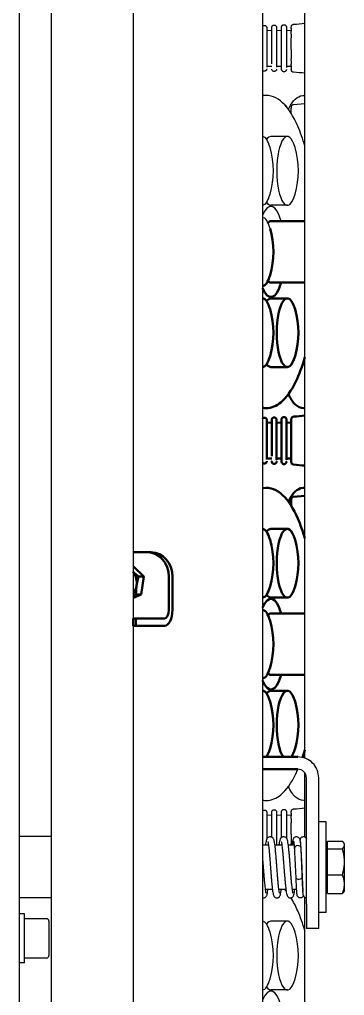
# Model space of a CAD drawing. Extents: x -3873 to 164127, y 7129 to 96529.
# Drawn here: x 54400 to 54532.5, y 43276.6 to 43674.6 of the extents above; entities that cross this region are included whole.
import ezdxf

# ---------------------------------------------------------------- set-up
doc = ezdxf.new("R2010")
doc.units = 0
doc.layers.add('KROMEKA', color=1, linetype='CONTINUOUS')
doc.layers.add('LAYOUT Kromeka', color=1, linetype='CONTINUOUS', lineweight=5)
doc.layers.add('Visible (ISO)', color=7, linetype='CONTINUOUS', lineweight=50)

# ---------------------------------------------------------------- blocks, each defined once
blk = doc.blocks.new('KD21-ara_yolma-64')
at = {"layer": 'KROMEKA', "color": 0}
for p, q in [((605.5, -46.5), (1378, -46.5)), ((1270.5, -48.5), (1270.5, -46.5)), ((1290.5, -48.5), (1290.5, -46.5)), ((1297, -59.51), (1297, -46.5)), ((1322, -59.51), (1322, -46.5)), ((1378, -46.5), (2305.93, -46.5)), ((1270.5, -48.5), (1290.5, -48.5)), ((1272.5, -57.5), (1272.5, -48.5)), ((1288.5, -57.5), (1288.5, -48.5)), ((605.5, -59.51), (3955.5, -59.51)), ((1287.5, -58.5), (1273.5, -58.5)), ((605.5, -92.91), (1408, -92.91)), ((1411, -92.91), (2263, -92.91)), ((1370, -145.61), (605.5, -145.61)), ((1300.5, -149.62), (1300.5, -146.66)), ((1318.5, -148), (1318.5, -145.61)), ((3955.5, -145.61), (1370, -145.61)), ((1259.5, -155.7), (1259.5, -149.01)), ((1287.5, -155.7), (1287.5, -149.01)), ((1318.5, -153.48), (1318.5, -150.52)), ((1331.84, -147.33), (1320.91, -147.33)), ((1321.84, -149.33), (1331.98, -149.33)), ((1330.74, -147.33), (1330.84, -149.33)), ((1331.84, -147.33), (1331.84, -147.33)), ((1579.5, -155.7), (1579.5, -149.01)), ((1607.5, -155.7), (1607.5, -149.01)), ((1634.02, -150.3), (1634.02, -150.3)), ((1636, -147.33), (1635.76, -147.33)), ((1651.84, -147.33), (1636, -147.33)), ((1636.26, -147.33), (1636.16, -149.33)), ((1637.21, -149.33), (1651.98, -149.33)), ((1650.74, -147.33), (1650.84, -149.33)), ((1651.84, -147.33), (1651.84, -147.33)), ((1300.5, -155.1), (1300.5, -152.14)), ((1331.98, -151.33), (1318.5, -151.33)), ((1321.69, -153.33), (1332.11, -153.33)), ((1330.74, -151.33), (1330.84, -153.33)), ((1331.98, -151.33), (1331.98, -151.33)), ((1633.89, -154.3), (1633.89, -154.3)), ((1634.89, -153.33), (1637.13, -153.33)), ((1635.94, -151.33), (1635.72, -151.33)), ((1651.98, -151.33), (1635.94, -151.33)), ((1636.26, -151.33), (1636.16, -153.33)), ((1637.13, -153.33), (1652.11, -153.33)), ((1650.74, -151.33), (1650.84, -153.33)), ((1651.98, -151.33), (1651.98, -151.33)), ((1300.5, -159.49), (1300.5, -157.62)), ((1318.5, -158.58), (1318.5, -156)), ((1318.5, -157.33), (1319.2, -157.33)), ((1321.09, -157.33), (1319.2, -157.33)), ((1322.97, -157.33), (1321.09, -157.33)), ((1332.11, -155.33), (1321.35, -155.33)), ((1322.97, -157.33), (1324.53, -157.33)), ((1324.53, -157.33), (1326.16, -157.33)), ((1326.16, -157.33), (1327.68, -157.33)), ((1329.26, -157.33), (1327.68, -157.33)), ((1329.26, -157.33), (1330.51, -157.33)), ((1331.5, -157.33), (1330.51, -157.33)), ((1330.74, -155.33), (1330.84, -157.33)), ((1331.5, -157.33), (1332.05, -157.33)), ((1332.05, -157.33), (1332.28, -157.33)), ((1332.28, -157.33), (1332.29, -157.33)), ((1616.8, -157.33), (1617.44, -157.33)), ((1617.44, -157.33), (1618.42, -157.33)), ((1617.81, -156.68), (1617.84, -157.33)), ((1618.42, -157.33), (1619.11, -157.33)), ((1619.53, -157.33), (1619.11, -157.33)), ((1619.53, -157.33), (1619.58, -157.33)), ((1620.57, -158.25), (1620.93, -162.88)), ((1634.71, -157.33), (1634.8, -157.33)), ((1635.32, -157.33), (1634.8, -157.33)), ((1636.43, -157.33), (1635.32, -157.33)), ((1635.94, -155.33), (1635.68, -155.33)), ((1652.11, -155.33), (1635.94, -155.33)), ((1636.26, -155.33), (1636.16, -157.33)), ((1636.43, -157.33), (1637.06, -157.33)), ((1638.48, -157.33), (1637.06, -157.33)), ((1638.48, -157.33), (1639.2, -157.33)), ((1641.09, -157.33), (1639.2, -157.33)), ((1642.97, -157.33), (1641.09, -157.33)), ((1642.97, -157.33), (1644.53, -157.33)), ((1644.53, -157.33), (1646.16, -157.33)), ((1646.16, -157.33), (1647.68, -157.33)), ((1649.26, -157.33), (1647.68, -157.33)), ((1649.26, -157.33), (1650.51, -157.33)), ((1651.5, -157.33), (1650.51, -157.33)), ((1650.74, -155.33), (1650.84, -157.33)), ((1651.5, -157.33), (1652.05, -157.33)), ((1652.05, -157.33), (1652.28, -157.33)), ((1652.28, -157.33), (1652.29, -157.33)), ((605.5, -162.88), (1297.17, -162.88)), ((1300.5, -162), (1300.5, -162)), ((1318.5, -161.26), (1318.5, -161.09)), ((1321.83, -162.88), (1347.99, -162.88)), ((1354, -162.88), (2268.17, -162.88)), ((1294.5, -163.5), (1284.5, -163.5)), ((1284.5, -168.5), (1284.5, -163.5)), ((1294.5, -163.5), (1346, -163.5)), ((1284.5, -168.5), (1294.5, -168.5)), ((1291, -171.5), (1291, -168.5)), ((1294.5, -168.5), (1346, -168.5)), ((1328, -171.5), (1328, -168.5)), ((1291, -171.5), (1328, -171.5)), ((1298.84, -172.1), (1298.84, -178.15)), ((1298.84, -172.1), (1306.4, -172.1)), ((1300.9, -172.1), (1300.9, -171.5)), ((1306.4, -172.1), (1317.07, -172.1)), ((1306.4, -172.1), (1306.4, -178.15)), ((1317.07, -172.1), (1320.16, -172.1)), ((1317.07, -172.1), (1317.07, -178.15)), ((1318.1, -172.1), (1318.1, -171.5)), ((1320.16, -172.1), (1320.16, -178.15)), ((1300, -179), (1299.6, -178.77)), ((1300, -179), (1302.62, -179)), ((1302.62, -179), (1311.73, -179)), ((1311.73, -179), (1318.61, -179)), ((1318.61, -179), (1319, -179)), ((1319, -179), (1319.4, -178.77))]:
    blk.add_line(p, q, dxfattribs=at)
for centre, radius, start, end in [((1273.5, -57.5), 1, 180, 270), ((1287.5, -57.5), 1, 270, 0), ((1273.5, -115.51), 34.5, 253.9452, 286.0548), ((1593.5, -115.51), 34.5, 253.9452, 286.0548), ((1273.5, -125.71), 34.5, 253.9452, 286.0548), ((1593.5, -125.71), 34.5, 253.9452, 286.0548), ((1346, -160), 8.5, 270, 0), ((1346, -160), 3.5, 270, 0)]:
    blk.add_arc(centre, radius, start, end, dxfattribs=at)
for centre, major_axis, ratio, start_param, end_param in [((1240.5, -149.01), (18.5, 0), 0.309017, 5.45427, 6.920172), ((1273.5, -145.5), (-14, 0), 0.309017, 0.025375, 0.820968), ((1273.5, -149.01), (-14, 0), 0.309017, 5.865481, 6.283185), ((1273.5, -145.5), (14, 0), 0.309017, 5.462218, 6.25781), ((1273.5, -149.01), (14, 0), 0.309017, 0, 0.417704), ((1560.5, -145.5), (14, 0), 0.309017, 5.462218, 6.25781), ((1560.5, -149.01), (18.5, 0), 0.309017, 5.45427, 6.920172), ((1593.5, -145.5), (-14, 0), 0.309017, 0.025375, 0.820968), ((1593.5, -149.01), (-14, 0), 0.309017, 5.865481, 6.283185), ((1593.5, -145.5), (14, 0), 0.309017, 5.462218, 6.25781), ((1593.5, -149.01), (14, 0), 0.309017, 0, 0.417704), ((1273.5, -155.7), (-14, 0), 0.309017, 2.320625, 7.104153), ((1593.5, -155.7), (-14, 0), 0.309017, 2.320625, 7.104153), ((1317.45, -159.92), (-0.14, 1.24), 0.704994, 4.635293, 6.251768), ((1319.89, -159.18), (0.25, 1.23), 0.921119, 0.048443, 1.215441), ((1322, -158.22), (11.29, -0.03), 0.002005, 0.000198, 0.000286), ((1645, -158.22), (-11.29, -0.03), 0.002005, 6.282899, 6.282987), ((1642, -158.22), (11.29, -0.03), 0.002005, 0.000198, 0.000286), ((1305.19, -160.53), (-0.1, 1.25), 0.38154, 6.270224, 7.821995), ((1305.19, -160.53), (0.1, -1.25), 0.38154, 4.680402, 6.270169), ((1317.45, -159.92), (0.14, -1.24), 0.704994, 6.252086, 7.776885)]:
    blk.add_ellipse(centre, major_axis=major_axis, ratio=ratio, start_param=start_param, end_param=end_param, dxfattribs=at)
for points, knots in [([(1297.05, -145.61), (1297.01, -145.75), (1296.99, -145.9), (1297.01, -146.21), (1297.06, -146.37), (1297.18, -146.65), (1297.26, -146.76), (1297.44, -146.96), (1297.53, -147.04), (1297.76, -147.19), (1297.88, -147.25), (1298.44, -147.48), (1298.89, -147.55), (1299.82, -147.7), (1300.15, -147.74), (1300.5, -147.79)], [75.3767197, 75.3767197, 75.3767197, 75.3767197, 75.4029111, 75.4029111, 75.4327231, 75.4327231, 75.4665369, 75.4665369, 75.511076, 75.511076, 75.590222, 75.590222, 75.9159116, 75.9159116, 76.0644159, 76.0644159, 76.0644159, 76.0644159]), ([(1312.53, -145.61), (1312.12, -145.64), (1311.7, -145.68), (1310.69, -145.76), (1310.08, -145.8), (1308.88, -145.9), (1308.28, -145.94), (1307.1, -146.04), (1306.51, -146.08), (1305.39, -146.18), (1304.84, -146.22), (1303.79, -146.31), (1303.29, -146.36), (1302.36, -146.45), (1301.92, -146.5), (1301.13, -146.58), (1300.77, -146.63), (1300.14, -146.71), (1299.86, -146.76), (1299.43, -146.83), (1299.25, -146.87), (1299.03, -146.92), (1298.96, -146.94), (1298.93, -146.95), (1298.93, -146.96), (1298.93, -146.96)], [73.564062, 73.564062, 73.564062, 73.564062, 73.67676, 73.67676, 73.837665, 73.837665, 73.998116, 73.998116, 74.15811, 74.15811, 74.317543, 74.317543, 74.476163, 74.476163, 74.633436, 74.633436, 74.7882, 74.7882, 74.937729, 74.937729, 75.075234, 75.075234, 75.185435, 75.185435, 75.20868, 75.20868, 75.20868, 75.20868]), ([(1318.5, -146.88), (1318.55, -146.89), (1318.6, -146.89), (1319.04, -146.95), (1319.4, -147), (1320.06, -147.12), (1320.35, -147.17), (1320.85, -147.31), (1321.04, -147.36), (1321.41, -147.59), (1321.5, -147.65), (1321.71, -147.86), (1321.84, -148.02), (1321.98, -148.41), (1322.01, -148.59), (1321.99, -148.95), (1321.94, -149.11), (1321.82, -149.39), (1321.74, -149.5), (1321.56, -149.7), (1321.47, -149.77), (1321.25, -149.93), (1321.13, -149.98), (1320.57, -150.21), (1320.14, -150.28), (1319.16, -150.44), (1318.76, -150.49), (1317.9, -150.6), (1317.45, -150.65), (1316.49, -150.75), (1315.98, -150.79), (1314.93, -150.89), (1314.38, -150.94), (1313.24, -151.03), (1312.66, -151.08), (1311.48, -151.17), (1310.88, -151.22), (1309.67, -151.31), (1309.07, -151.36), (1307.87, -151.45), (1307.28, -151.5), (1306.12, -151.59), (1305.56, -151.64), (1304.47, -151.73), (1303.95, -151.78), (1302.96, -151.87), (1302.5, -151.91), (1301.64, -152), (1301.24, -152.05), (1300.54, -152.13), (1300.23, -152.18), (1299.7, -152.26), (1299.48, -152.3), (1299.16, -152.36), (1299.05, -152.39), (1298.95, -152.42), (1298.93, -152.43), (1298.93, -152.43)], [77.873621, 77.873621, 77.873621, 77.873621, 77.893959, 77.893959, 78.064614, 78.064614, 78.252147, 78.252147, 78.415336, 78.415336, 78.462901, 78.462901, 78.511714, 78.511714, 78.544232, 78.544232, 78.574034, 78.574034, 78.607787, 78.607787, 78.652173, 78.652173, 78.73072, 78.73072, 79.049431, 79.049431, 79.231464, 79.231464, 79.400153, 79.400153, 79.564742, 79.564742, 79.7275, 79.7275, 79.889263, 79.889263, 80.05039, 80.05039, 80.211035, 80.211035, 80.371236, 80.371236, 80.530935, 80.530935, 80.689956, 80.689956, 80.847913, 80.847913, 81.003987, 81.003987, 81.156319, 81.156319, 81.300372, 81.300372, 81.425039, 81.425039, 81.491865, 81.491865, 81.491865, 81.491865]), ([(1332.84, -146.3), (1332.85, -146.41), (1332.83, -146.52), (1332.77, -146.72), (1332.72, -146.82), (1332.6, -147), (1332.52, -147.08), (1332.34, -147.21), (1332.24, -147.26), (1332.09, -147.3), (1332.04, -147.31), (1331.96, -147.33), (1331.93, -147.33), (1331.89, -147.33), (1331.88, -147.33), (1331.86, -147.33), (1331.86, -147.33), (1331.85, -147.33), (1331.85, -147.33), (1331.85, -147.33), (1331.85, -147.33), (1331.84, -147.33), (1331.84, -147.33), (1331.84, -147.33)], [0, 0, 0, 0, 0.0323423, 0.0323423, 0.0648538, 0.0648538, 0.097359, 0.097359, 0.1298643, 0.1298643, 0.1459593, 0.1459593, 0.1540946, 0.1540946, 0.1571432, 0.1571432, 0.1594295, 0.1594295, 0.1596439, 0.1596439, 0.1597437, 0.1597437, 0.1597686, 0.1597686, 0.1597686, 0.1597686]), ([(1332.54, -145.61), (1332.55, -145.62), (1332.56, -145.64), (1332.65, -145.73), (1332.71, -145.82), (1332.81, -146.03), (1332.84, -146.17), (1332.84, -146.3)], [0.07647157, 0.07647157, 0.07647157, 0.07647157, 0.08162228, 0.08162228, 0.11325496, 0.11325496, 0.15308456, 0.15308456, 0.15308456, 0.15308456]), ([(1336.75, -147.11), (1336.75, -149.22), (1337.62, -151.27), (1340.98, -155.37), (1343.85, -157.37), (1348.17, -159.47), (1348.83, -159.76), (1349.5, -160.05)], [0, 0, 0, 0, 0.2478391, 0.2478391, 0.5672482, 0.5672482, 0.6213672, 0.6213672, 0.6213672, 0.6213672]), ([(1603.54, -162.88), (1606.54, -162), (1609.27, -161.03), (1615.83, -158.17), (1619.07, -156.13), (1623.42, -151.49), (1624.57, -148.72), (1624.15, -145.84), (1624.13, -145.72), (1624.11, -145.61)], [2.3293951, 2.3293951, 2.3293951, 2.3293951, 2.5256035, 2.5256035, 2.859362, 2.859362, 3.1871954, 3.1871954, 3.2004909, 3.2004909, 3.2004909, 3.2004909]), ([(1635.16, -147.33), (1635.15, -147.33), (1635.15, -147.33), (1635.15, -147.33), (1635.15, -147.33), (1635.13, -147.33), (1635.1, -147.33), (1635.02, -147.32), (1634.97, -147.32), (1634.81, -147.28), (1634.71, -147.24), (1634.53, -147.12), (1634.45, -147.05), (1634.32, -146.89), (1634.26, -146.79), (1634.18, -146.57), (1634.15, -146.43), (1634.16, -146.3)], [0, 0, 0, 0, 0.0001754, 0.0001754, 0.0003546, 0.0003546, 0.0082257, 0.0082257, 0.0240035, 0.0240035, 0.0558555, 0.0558555, 0.0877074, 0.0877074, 0.1195593, 0.1195593, 0.1596693, 0.1596693, 0.1596693, 0.1596693]), ([(1634.16, -146.3), (1634.16, -146.19), (1634.18, -146.08), (1634.26, -145.88), (1634.31, -145.78), (1634.41, -145.67), (1634.43, -145.64), (1634.46, -145.61)], [0, 0, 0, 0, 0.03234533, 0.03234533, 0.06485649, 0.06485649, 0.0766981, 0.0766981, 0.0766981, 0.0766981]), ([(1652.84, -146.3), (1652.85, -146.41), (1652.83, -146.52), (1652.77, -146.72), (1652.72, -146.82), (1652.6, -147), (1652.52, -147.08), (1652.34, -147.21), (1652.24, -147.26), (1652.09, -147.3), (1652.04, -147.31), (1651.96, -147.33), (1651.93, -147.33), (1651.89, -147.33), (1651.88, -147.33), (1651.86, -147.33), (1651.86, -147.33), (1651.85, -147.33), (1651.85, -147.33), (1651.85, -147.33), (1651.85, -147.33), (1651.84, -147.33), (1651.84, -147.33), (1651.84, -147.33)], [0, 0, 0, 0, 0.0323423, 0.0323423, 0.0648538, 0.0648538, 0.097359, 0.097359, 0.1298643, 0.1298643, 0.1459593, 0.1459593, 0.1540946, 0.1540946, 0.1571432, 0.1571432, 0.1594295, 0.1594295, 0.1596439, 0.1596439, 0.1597437, 0.1597437, 0.1597686, 0.1597686, 0.1597686, 0.1597686]), ([(1652.54, -145.61), (1652.55, -145.62), (1652.56, -145.64), (1652.65, -145.73), (1652.71, -145.82), (1652.81, -146.03), (1652.84, -146.17), (1652.84, -146.3)], [0.07647157, 0.07647157, 0.07647157, 0.07647157, 0.08162228, 0.08162228, 0.11325496, 0.11325496, 0.15308456, 0.15308456, 0.15308456, 0.15308456]), ([(1320.07, -147.71), (1320.07, -147.71), (1320.07, -147.71), (1320.07, -147.71), (1320.01, -147.74), (1319.73, -147.81), (1319.44, -147.86), (1318.57, -148), (1317.91, -148.08), (1316.73, -148.21), (1316.28, -148.25), (1315.33, -148.34), (1314.82, -148.39), (1313.75, -148.48), (1313.2, -148.53), (1312.06, -148.62), (1311.47, -148.67), (1310.28, -148.76), (1309.68, -148.8), (1308.48, -148.9), (1307.88, -148.94), (1306.69, -149.04), (1306.11, -149.08), (1304.97, -149.18), (1304.41, -149.23), (1303.35, -149.32), (1302.83, -149.37), (1301.87, -149.46), (1301.41, -149.51), (1300.56, -149.61), (1300.17, -149.66), (1299.45, -149.77), (1299.13, -149.82), (1298.5, -149.95), (1298.23, -150.01), (1297.83, -150.18), (1297.74, -150.23), (1297.56, -150.35), (1297.47, -150.41), (1297.28, -150.62), (1297.15, -150.78), (1297.02, -151.16), (1296.99, -151.35), (1297.01, -151.7), (1297.06, -151.86), (1297.19, -152.14), (1297.27, -152.25), (1297.44, -152.45), (1297.54, -152.52), (1297.77, -152.67), (1297.88, -152.73), (1298.24, -152.87), (1298.46, -152.92), (1299.08, -153.06), (1299.5, -153.13), (1300.16, -153.22), (1300.33, -153.24), (1300.5, -153.26)], [78.72936, 78.72936, 78.72936, 78.72936, 78.732164, 78.732164, 78.848431, 78.848431, 79.059976, 79.059976, 79.347259, 79.347259, 79.502883, 79.502883, 79.660582, 79.660582, 79.819442, 79.819442, 79.97903, 79.97903, 80.139141, 80.139141, 80.299699, 80.299699, 80.460722, 80.460722, 80.622335, 80.622335, 80.784839, 80.784839, 80.94891, 80.94891, 81.116246, 81.116246, 81.292214, 81.292214, 81.505998, 81.505998, 81.56488, 81.56488, 81.606774, 81.606774, 81.654369, 81.654369, 81.686692, 81.686692, 81.716527, 81.716527, 81.750477, 81.750477, 81.795357, 81.795357, 81.87585, 81.87585, 82.046773, 82.046773, 82.274164, 82.274164, 82.347598, 82.347598, 82.347598, 82.347598]), ([(1331.98, -149.33), (1331.98, -149.33), (1331.98, -149.33), (1331.98, -149.33), (1331.98, -149.33), (1331.98, -149.33), (1331.98, -149.33), (1331.99, -149.33), (1332, -149.33), (1332.06, -149.33), (1332.11, -149.34), (1332.26, -149.37), (1332.36, -149.4), (1332.55, -149.51), (1332.63, -149.57), (1332.78, -149.73), (1332.84, -149.82), (1332.94, -150.03), (1332.97, -150.17), (1332.98, -150.3)], [0, 0, 0, 0, 0.0000225, 0.0000225, 0.0002026, 0.0002026, 0.0007294, 0.0007294, 0.0026826, 0.0026826, 0.0183539, 0.0183539, 0.0499866, 0.0499866, 0.0816192, 0.0816192, 0.1132519, 0.1132519, 0.1530815, 0.1530815, 0.1530815, 0.1530815]), ([(1332.98, -150.3), (1332.98, -150.41), (1332.96, -150.52), (1332.9, -150.72), (1332.85, -150.82), (1332.73, -151), (1332.65, -151.08), (1332.47, -151.21), (1332.37, -151.26), (1332.22, -151.3), (1332.17, -151.31), (1332.09, -151.33), (1332.06, -151.33), (1332.02, -151.33), (1332.01, -151.33), (1331.99, -151.33), (1331.99, -151.33), (1331.98, -151.33), (1331.98, -151.33), (1331.98, -151.33), (1331.98, -151.33), (1331.98, -151.33), (1331.98, -151.33), (1331.98, -151.33)], [0, 0, 0, 0, 0.0323427, 0.0323427, 0.0648545, 0.0648545, 0.0973599, 0.0973599, 0.129865, 0.129865, 0.1459598, 0.1459598, 0.1540948, 0.1540948, 0.1571434, 0.1571434, 0.1594297, 0.1594297, 0.159644, 0.159644, 0.1597438, 0.1597438, 0.1597688, 0.1597688, 0.1597688, 0.1597688]), ([(1634.02, -150.3), (1634.03, -150.19), (1634.05, -150.08), (1634.13, -149.88), (1634.18, -149.78), (1634.32, -149.62), (1634.4, -149.54), (1634.58, -149.43), (1634.69, -149.38), (1634.84, -149.35), (1634.9, -149.34), (1634.97, -149.33), (1634.98, -149.33), (1635, -149.33), (1635.01, -149.33), (1635.02, -149.33), (1635.02, -149.33), (1635.02, -149.33), (1635.02, -149.33), (1635.02, -149.33), (1635.02, -149.33), (1635.02, -149.33)], [0, 0, 0, 0, 0.0323454, 0.0323454, 0.0648566, 0.0648566, 0.0973618, 0.0973618, 0.1298671, 0.1298671, 0.1459622, 0.1459622, 0.1500274, 0.1500274, 0.153076, 0.153076, 0.1531475, 0.1531475, 0.1531724, 0.1531724, 0.1531849, 0.1531849, 0.1531849, 0.1531849]), ([(1635.02, -151.33), (1635.02, -151.33), (1635.02, -151.33), (1635.02, -151.33), (1635.01, -151.33), (1634.98, -151.33), (1634.96, -151.33), (1634.88, -151.32), (1634.83, -151.31), (1634.67, -151.27), (1634.58, -151.23), (1634.4, -151.12), (1634.32, -151.05), (1634.18, -150.88), (1634.13, -150.79), (1634.04, -150.57), (1634.02, -150.43), (1634.02, -150.3)], [0, 0, 0, 0, 0.0004883, 0.0004883, 0.0014649, 0.0014649, 0.0092831, 0.0092831, 0.0249544, 0.0249544, 0.0565871, 0.0565871, 0.0882198, 0.0882198, 0.1198524, 0.1198524, 0.159682, 0.159682, 0.159682, 0.159682]), ([(1651.98, -149.33), (1651.98, -149.33), (1651.98, -149.33), (1651.98, -149.33), (1651.98, -149.33), (1651.98, -149.33), (1651.98, -149.33), (1651.99, -149.33), (1652, -149.33), (1652.06, -149.33), (1652.11, -149.34), (1652.26, -149.37), (1652.36, -149.4), (1652.55, -149.51), (1652.63, -149.57), (1652.78, -149.73), (1652.84, -149.82), (1652.94, -150.03), (1652.97, -150.17), (1652.98, -150.3)], [0, 0, 0, 0, 0.0000225, 0.0000225, 0.0002026, 0.0002026, 0.0007294, 0.0007294, 0.0026826, 0.0026826, 0.0183539, 0.0183539, 0.0499866, 0.0499866, 0.0816192, 0.0816192, 0.1132519, 0.1132519, 0.1530815, 0.1530815, 0.1530815, 0.1530815]), ([(1652.98, -150.3), (1652.98, -150.41), (1652.96, -150.52), (1652.9, -150.72), (1652.85, -150.82), (1652.73, -151), (1652.65, -151.08), (1652.47, -151.21), (1652.37, -151.26), (1652.22, -151.3), (1652.17, -151.31), (1652.09, -151.33), (1652.06, -151.33), (1652.02, -151.33), (1652.01, -151.33), (1651.99, -151.33), (1651.99, -151.33), (1651.98, -151.33), (1651.98, -151.33), (1651.98, -151.33), (1651.98, -151.33), (1651.98, -151.33), (1651.98, -151.33), (1651.98, -151.33)], [0, 0, 0, 0, 0.0323427, 0.0323427, 0.0648545, 0.0648545, 0.0973599, 0.0973599, 0.129865, 0.129865, 0.1459598, 0.1459598, 0.1540948, 0.1540948, 0.1571434, 0.1571434, 0.1594297, 0.1594297, 0.159644, 0.159644, 0.1597438, 0.1597438, 0.1597688, 0.1597688, 0.1597688, 0.1597688]), ([(1320.07, -153.19), (1320.07, -153.19), (1320.04, -153.2), (1319.87, -153.25), (1319.65, -153.3), (1318.95, -153.42), (1318.38, -153.5), (1317.33, -153.62), (1316.91, -153.67), (1316.02, -153.76), (1315.54, -153.8), (1314.52, -153.89), (1313.99, -153.94), (1312.88, -154.03), (1312.31, -154.08), (1311.14, -154.17), (1310.54, -154.21), (1309.34, -154.31), (1308.74, -154.35), (1307.54, -154.45), (1306.95, -154.49), (1305.78, -154.59), (1305.21, -154.64), (1304.1, -154.73), (1303.57, -154.78), (1302.55, -154.87), (1302.07, -154.92), (1301.16, -155.02), (1300.74, -155.07), (1299.96, -155.17), (1299.6, -155.22), (1298.94, -155.33), (1298.65, -155.39), (1298.15, -155.53), (1297.96, -155.57), (1297.59, -155.8), (1297.5, -155.87), (1297.29, -156.08), (1297.16, -156.24), (1297.02, -156.62), (1296.99, -156.81), (1297.01, -157.16), (1297.06, -157.32), (1297.18, -157.6), (1297.26, -157.72), (1297.44, -157.92), (1297.53, -157.99), (1297.76, -158.15), (1297.87, -158.2), (1298.43, -158.43), (1298.87, -158.5), (1299.79, -158.65), (1300.13, -158.69), (1300.5, -158.74)], [85.012546, 85.012546, 85.012546, 85.012546, 85.096066, 85.096066, 85.282558, 85.282558, 85.557334, 85.557334, 85.711368, 85.711368, 85.868236, 85.868236, 86.026616, 86.026616, 86.185892, 86.185892, 86.34577, 86.34577, 86.506117, 86.506117, 86.66691, 86.66691, 86.828217, 86.828217, 86.990241, 86.990241, 87.153439, 87.153439, 87.318883, 87.318883, 87.489545, 87.489545, 87.677108, 87.677108, 87.840485, 87.840485, 87.887764, 87.887764, 87.93653, 87.93653, 87.969041, 87.969041, 87.998845, 87.998845, 88.032605, 88.032605, 88.077008, 88.077008, 88.155624, 88.155624, 88.475127, 88.475127, 88.630788, 88.630788, 88.630788, 88.630788]), ([(1318.5, -152.36), (1318.73, -152.39), (1318.94, -152.42), (1319.51, -152.5), (1319.84, -152.55), (1320.47, -152.68), (1320.74, -152.74), (1321.15, -152.91), (1321.25, -152.96), (1321.45, -153.1), (1321.54, -153.16), (1321.73, -153.36), (1321.85, -153.52), (1321.98, -153.91), (1322.01, -154.09), (1321.98, -154.44), (1321.94, -154.6), (1321.81, -154.88), (1321.73, -154.99), (1321.55, -155.19), (1321.46, -155.26), (1321.23, -155.41), (1321.11, -155.47), (1320.75, -155.61), (1320.52, -155.67), (1319.89, -155.8), (1319.48, -155.87), (1318.61, -155.99), (1318.19, -156.04), (1317.28, -156.14), (1316.81, -156.19), (1315.8, -156.29), (1315.28, -156.34), (1314.18, -156.43), (1313.61, -156.48), (1312.45, -156.57), (1311.86, -156.62), (1310.67, -156.71), (1310.06, -156.76), (1308.86, -156.85), (1308.26, -156.9), (1307.07, -156.99), (1306.49, -157.04), (1305.36, -157.13), (1304.82, -157.18), (1303.77, -157.27), (1303.27, -157.32), (1302.34, -157.41), (1301.91, -157.45), (1301.11, -157.54), (1300.75, -157.58), (1300.13, -157.67), (1299.85, -157.71), (1299.42, -157.79), (1299.25, -157.82), (1299.02, -157.88), (1298.96, -157.9), (1298.93, -157.91), (1298.93, -157.91), (1298.93, -157.91)], [84.156812, 84.156812, 84.156812, 84.156812, 84.252083, 84.252083, 84.427563, 84.427563, 84.638436, 84.638436, 84.708762, 84.708762, 84.74919, 84.74919, 84.796361, 84.796361, 84.828612, 84.828612, 84.85846, 84.85846, 84.892486, 84.892486, 84.937558, 84.937558, 85.018811, 85.018811, 85.194437, 85.194437, 85.41793, 85.41793, 85.591581, 85.591581, 85.757952, 85.757952, 85.921557, 85.921557, 86.083801, 86.083801, 86.245248, 86.245248, 86.406147, 86.406147, 86.566593, 86.566593, 86.72658, 86.72658, 86.886004, 86.886004, 87.044611, 87.044611, 87.201861, 87.201861, 87.356578, 87.356578, 87.506007, 87.506007, 87.643274, 87.643274, 87.75298, 87.75298, 87.77505, 87.77505, 87.77505, 87.77505]), ([(1332.11, -153.33), (1332.11, -153.33), (1332.11, -153.33), (1332.12, -153.33), (1332.13, -153.33), (1332.16, -153.33), (1332.17, -153.33), (1332.23, -153.34), (1332.26, -153.34), (1332.37, -153.36), (1332.44, -153.38), (1332.57, -153.44), (1332.63, -153.48), (1332.75, -153.56), (1332.8, -153.61), (1332.9, -153.71), (1332.94, -153.77), (1333.01, -153.9), (1333.04, -153.96), (1333.09, -154.12), (1333.1, -154.21), (1333.11, -154.3)], [0, 0, 0, 0, 0.0002364, 0.0002364, 0.0029098, 0.0029098, 0.008258, 0.008258, 0.0189655, 0.0189655, 0.0404709, 0.0404709, 0.0619763, 0.0619763, 0.0834816, 0.0834816, 0.104987, 0.104987, 0.1264923, 0.1264923, 0.1534609, 0.1534609, 0.1534609, 0.1534609]), ([(1333.11, -154.3), (1333.11, -154.41), (1333.1, -154.52), (1333.03, -154.72), (1332.99, -154.82), (1332.86, -155), (1332.78, -155.08), (1332.61, -155.21), (1332.51, -155.26), (1332.36, -155.3), (1332.31, -155.31), (1332.21, -155.33), (1332.16, -155.33), (1332.11, -155.33)], [0.0000021, 0.0000021, 0.0000021, 0.0000021, 0.0323432, 0.0323432, 0.0648554, 0.0648554, 0.097361, 0.097361, 0.1298659, 0.1298659, 0.1446462, 0.1446462, 0.1597657, 0.1597657, 0.1597657, 0.1597657]), ([(1620.34, -154.71), (1620.31, -154.78), (1620.27, -154.85), (1620.16, -155), (1620.08, -155.08), (1619.91, -155.21), (1619.81, -155.26), (1619.69, -155.29), (1619.67, -155.3), (1619.65, -155.3)], [0.04130106, 0.04130106, 0.04130106, 0.04130106, 0.06485412, 0.06485412, 0.0973594, 0.0973594, 0.12986461, 0.12986461, 0.13491102, 0.13491102, 0.13491102, 0.13491102]), ([(1633.89, -154.3), (1633.9, -154.19), (1633.92, -154.08), (1633.99, -153.88), (1634.05, -153.78), (1634.19, -153.62), (1634.27, -153.54), (1634.45, -153.43), (1634.56, -153.38), (1634.7, -153.35), (1634.74, -153.34), (1634.81, -153.33), (1634.85, -153.33), (1634.89, -153.33)], [0, 0, 0, 0, 0.0323454, 0.0323454, 0.0648566, 0.0648566, 0.0973618, 0.0973618, 0.1298671, 0.1298671, 0.1414506, 0.1414506, 0.1531948, 0.1531948, 0.1531948, 0.1531948]), ([(1634.89, -155.33), (1634.89, -155.33), (1634.89, -155.33), (1634.89, -155.33), (1634.89, -155.33), (1634.89, -155.33), (1634.89, -155.33), (1634.89, -155.33), (1634.89, -155.33), (1634.88, -155.33), (1634.88, -155.33), (1634.86, -155.33), (1634.85, -155.33), (1634.82, -155.33), (1634.8, -155.33), (1634.73, -155.32), (1634.69, -155.31), (1634.57, -155.28), (1634.49, -155.25), (1634.33, -155.17), (1634.26, -155.11), (1634.14, -155), (1634.08, -154.93), (1633.99, -154.78), (1633.96, -154.7), (1633.9, -154.52), (1633.89, -154.41), (1633.89, -154.3)], [0, 0, 0, 0, 0.0000222, 0.0000222, 0.0000722, 0.0000722, 0.0001721, 0.0001721, 0.000372, 0.000372, 0.0019709, 0.0019709, 0.0051689, 0.0051689, 0.0115673, 0.0115673, 0.0243832, 0.0243832, 0.0501713, 0.0501713, 0.0759593, 0.0759593, 0.1017473, 0.1017473, 0.1275353, 0.1275353, 0.1599226, 0.1599226, 0.1599226, 0.1599226]), ([(1652.11, -153.33), (1652.11, -153.33), (1652.11, -153.33), (1652.12, -153.33), (1652.13, -153.33), (1652.16, -153.33), (1652.17, -153.33), (1652.23, -153.34), (1652.26, -153.34), (1652.37, -153.36), (1652.44, -153.38), (1652.57, -153.44), (1652.63, -153.48), (1652.75, -153.56), (1652.8, -153.61), (1652.9, -153.71), (1652.94, -153.77), (1653.01, -153.9), (1653.04, -153.96), (1653.09, -154.12), (1653.1, -154.21), (1653.11, -154.3)], [0, 0, 0, 0, 0.0002364, 0.0002364, 0.0029098, 0.0029098, 0.008258, 0.008258, 0.0189655, 0.0189655, 0.0404709, 0.0404709, 0.0619763, 0.0619763, 0.0834816, 0.0834816, 0.104987, 0.104987, 0.1264923, 0.1264923, 0.1534609, 0.1534609, 0.1534609, 0.1534609]), ([(1653.11, -154.3), (1653.11, -154.41), (1653.1, -154.52), (1653.03, -154.72), (1652.99, -154.82), (1652.86, -155), (1652.78, -155.08), (1652.61, -155.21), (1652.51, -155.26), (1652.36, -155.3), (1652.31, -155.31), (1652.21, -155.33), (1652.16, -155.33), (1652.11, -155.33)], [0.0000021, 0.0000021, 0.0000021, 0.0000021, 0.0323432, 0.0323432, 0.0648554, 0.0648554, 0.097361, 0.097361, 0.1298659, 0.1298659, 0.1446462, 0.1446462, 0.1597657, 0.1597657, 0.1597657, 0.1597657]), ([(1283.54, -162.88), (1286.54, -162), (1289.27, -161.03), (1293.69, -159.1), (1295.47, -158.17), (1297.03, -157.19)], [2.3293951, 2.3293951, 2.3293951, 2.3293951, 2.5256035, 2.5256035, 2.6863585, 2.6863585, 2.6863585, 2.6863585]), ([(1305.1, -159.29), (1306.23, -159.23), (1307.45, -159.17), (1309.87, -159.06), (1311.1, -159), (1313.42, -158.89), (1314.54, -158.84), (1316.19, -158.75), (1316.8, -158.71), (1317.35, -158.68)], [0, 0, 0, 0, 0.36823, 0.36823, 0.728611, 0.728611, 1.087299, 1.087299, 1.320051, 1.320051, 1.320051, 1.320051]), ([(1317.34, -158.68), (1318.17, -158.61), (1318.88, -158.54), (1319.62, -158.45), (1319.82, -158.42), (1320.09, -158.37), (1320.18, -158.35), (1320.19, -158.35), (1320.19, -158.35), (1320.19, -158.35)], [0.0006545, 0.0006545, 0.0006545, 0.0006545, 0.3551164, 0.3551164, 0.522069, 0.522069, 0.6687553, 0.6687553, 0.6790462, 0.6790462, 0.6790462, 0.6790462]), ([(1320.09, -157.94), (1320.4, -157.99), (1320.65, -158.03), (1321.04, -158.15), (1321.2, -158.19), (1321.48, -158.38), (1321.54, -158.43), (1321.69, -158.57), (1321.79, -158.7), (1321.92, -158.96), (1321.97, -159.11), (1322.01, -159.4), (1322, -159.55), (1321.94, -159.84), (1321.88, -159.98), (1321.74, -160.22), (1321.65, -160.32), (1321.48, -160.47), (1321.39, -160.53), (1321.23, -160.62), (1321.15, -160.66), (1320.94, -160.74), (1320.82, -160.77), (1320.3, -160.89), (1319.83, -160.95), (1318.73, -161.07), (1318.18, -161.12), (1317.57, -161.17)], [0, 0, 0, 0, 0.227767, 0.227767, 0.364875, 0.364875, 0.398115, 0.398115, 0.45436, 0.45436, 0.503468, 0.503468, 0.553593, 0.553593, 0.603752, 0.603752, 0.653661, 0.653661, 0.703406, 0.703406, 0.764287, 0.764287, 0.881138, 0.881138, 1.233197, 1.233197, 1.491704, 1.491704, 1.491704, 1.491704]), ([(1318.5, -157.73), (1318.65, -157.74), (1318.79, -157.76), (1319.38, -157.83), (1319.77, -157.88), (1320.1, -157.94)], [1.0216015, 1.0216015, 1.0216015, 1.0216015, 1.092848, 1.092848, 1.3281072, 1.3281072, 1.3281072, 1.3281072]), ([(1332.29, -157.33), (1332.35, -157.33), (1332.4, -157.34), (1332.51, -157.36), (1332.57, -157.37), (1332.72, -157.42), (1332.81, -157.47), (1332.98, -157.6), (1333.06, -157.68), (1333.17, -157.85), (1333.22, -157.95), (1333.27, -158.12), (1333.28, -158.18), (1333.29, -158.25)], [0, 0, 0, 0, 0.016928, 0.016928, 0.0333876, 0.0333876, 0.0650363, 0.0650363, 0.0966851, 0.0966851, 0.1283339, 0.1283339, 0.1479599, 0.1479599, 0.1479599, 0.1479599]), ([(1336.75, -162.37), (1336.75, -161.06), (1337.38, -159.86), (1339.28, -157.83), (1340.67, -156.96), (1342.42, -156.14)], [0, 0, 0, 0, 0.1770954, 0.1770954, 0.3849975, 0.3849975, 0.3849975, 0.3849975]), ([(1618.58, -156.14), (1618.81, -156.25), (1619.04, -156.36), (1620.69, -157.2), (1621.85, -157.98), (1623.53, -159.77), (1624.12, -160.8), (1624.26, -162.27), (1624.26, -162.58), (1624.22, -162.88)], [2.7565951, 2.7565951, 2.7565951, 2.7565951, 2.7842197, 2.7842197, 2.9646373, 2.9646373, 3.1235608, 3.1235608, 3.1644959, 3.1644959, 3.1644959, 3.1644959]), ([(1619.58, -157.33), (1619.63, -157.33), (1619.69, -157.34), (1619.8, -157.36), (1619.86, -157.37), (1620.01, -157.43), (1620.11, -157.48), (1620.27, -157.61), (1620.35, -157.69), (1620.46, -157.86), (1620.51, -157.96), (1620.56, -158.12), (1620.57, -158.19), (1620.57, -158.25)], [0, 0, 0, 0, 0.0173688, 0.0173688, 0.0342325, 0.0342325, 0.0658813, 0.0658813, 0.0975301, 0.0975301, 0.1291788, 0.1291788, 0.1488048, 0.1488048, 0.1488048, 0.1488048]), ([(1633.71, -158.25), (1633.72, -158.14), (1633.75, -158.03), (1633.84, -157.83), (1633.89, -157.74), (1634.04, -157.58), (1634.12, -157.52), (1634.31, -157.41), (1634.41, -157.37), (1634.58, -157.34), (1634.64, -157.33), (1634.71, -157.33)], [0, 0, 0, 0, 0.0323651, 0.0323651, 0.0642107, 0.0642107, 0.0960749, 0.0960749, 0.1279386, 0.1279386, 0.1478464, 0.1478464, 0.1478464, 0.1478464]), ([(1652.29, -157.33), (1652.35, -157.33), (1652.4, -157.34), (1652.51, -157.36), (1652.57, -157.37), (1652.72, -157.42), (1652.81, -157.47), (1652.98, -157.6), (1653.06, -157.68), (1653.17, -157.85), (1653.22, -157.95), (1653.27, -158.12), (1653.28, -158.18), (1653.29, -158.25)], [0, 0, 0, 0, 0.016928, 0.016928, 0.0333876, 0.0333876, 0.0650363, 0.0650363, 0.0966851, 0.0966851, 0.1283339, 0.1283339, 0.1479599, 0.1479599, 0.1479599, 0.1479599]), ([(1297, -161), (1297, -160.86), (1297.03, -160.71), (1297.12, -160.45), (1297.19, -160.33), (1297.34, -160.12), (1297.44, -160.04), (1297.6, -159.92), (1297.68, -159.87), (1297.81, -159.81), (1297.87, -159.79), (1298, -159.75), (1298.07, -159.73), (1298.33, -159.67), (1298.51, -159.65), (1299.07, -159.59), (1299.49, -159.56), (1300.74, -159.48), (1301.69, -159.43), (1303.49, -159.35), (1304.28, -159.32), (1305.1, -159.29)], [0, 0, 0, 0, 0.044993, 0.044993, 0.088813, 0.088813, 0.131654, 0.131654, 0.170337, 0.170337, 0.211074, 0.211074, 0.278327, 0.278327, 0.476313, 0.476313, 0.750015, 0.750015, 1.153209, 1.153209, 1.420194, 1.420194, 1.420194, 1.420194]), ([(1298, -162.25), (1297.94, -162.24), (1297.88, -162.22), (1297.75, -162.16), (1297.7, -162.14), (1297.59, -162.07), (1297.54, -162.04), (1297.41, -161.94), (1297.33, -161.86), (1297.19, -161.67), (1297.13, -161.56), (1297.03, -161.32), (1297.01, -161.19), (1297, -161.03), (1297, -161.02), (1297, -161)], [7.1675028, 7.1675028, 7.1675028, 7.1675028, 7.2185832, 7.2185832, 7.252046, 7.252046, 7.2757164, 7.2757164, 7.3146365, 7.3146365, 7.3538666, 7.3538666, 7.3969154, 7.3969154, 7.4020913, 7.4020913, 7.4020913, 7.4020913]), ([(1297, -163.5), (1297, -163.36), (1297.03, -163.21), (1297.12, -162.95), (1297.19, -162.83), (1297.35, -162.63), (1297.44, -162.54), (1297.61, -162.42), (1297.68, -162.38), (1297.81, -162.32), (1297.87, -162.3), (1298.01, -162.25), (1298.07, -162.23), (1298.34, -162.18), (1298.53, -162.15), (1299.12, -162.09), (1299.55, -162.06), (1300.82, -161.98), (1301.78, -161.93), (1303.86, -161.84), (1304.98, -161.8), (1307.29, -161.71), (1308.52, -161.67), (1310.92, -161.58), (1312.13, -161.54), (1314.37, -161.45), (1315.45, -161.41), (1317.31, -161.33), (1318.14, -161.28), (1319.43, -161.2), (1319.92, -161.16), (1320.27, -161.11), (1320.34, -161.1), (1320.34, -161.1)], [0, 0, 0, 0, 0.04502, 0.04502, 0.088861, 0.088861, 0.131679, 0.131679, 0.170335, 0.170335, 0.211386, 0.211386, 0.279858, 0.279858, 0.484899, 0.484899, 0.763058, 0.763058, 1.163419, 1.163419, 1.52967, 1.52967, 1.891033, 1.891033, 2.250534, 2.250534, 2.608622, 2.608622, 2.96467, 2.96467, 3.315393, 3.315393, 3.445127, 3.445127, 3.445127, 3.445127]), ([(1305.29, -161.78), (1304.17, -161.82), (1303.11, -161.86), (1301.31, -161.95), (1300.53, -161.99), (1299.72, -162.05), (1299.52, -162.06), (1299.36, -162.08)], [0, 0, 0, 0, 0.3633619, 0.3633619, 0.718771, 0.718771, 0.8456202, 0.8456202, 0.8456202, 0.8456202]), ([(1317.56, -161.17), (1316.68, -161.23), (1315.63, -161.28), (1313.42, -161.4), (1312.23, -161.45), (1309.83, -161.56), (1308.6, -161.62), (1306.69, -161.71), (1305.98, -161.74), (1305.29, -161.78)], [0, 0, 0, 0, 0.375175, 0.375175, 0.739732, 0.739732, 1.10069, 1.10069, 1.323073, 1.323073, 1.323073, 1.323073]), ([(1320.27, -160.88), (1320.32, -160.89), (1320.37, -160.89), (1320.64, -160.92), (1320.79, -160.94), (1321.1, -161.03), (1321.19, -161.06), (1321.38, -161.16), (1321.45, -161.21), (1321.61, -161.33), (1321.69, -161.41), (1321.83, -161.6), (1321.89, -161.71), (1321.97, -161.96), (1322, -162.1), (1322, -162.37), (1321.98, -162.52), (1321.89, -162.78), (1321.83, -162.9), (1321.67, -163.11), (1321.58, -163.2), (1321.41, -163.33), (1321.34, -163.37), (1321.2, -163.44), (1321.14, -163.46), (1321.07, -163.49), (1321.04, -163.49), (1321.02, -163.5)], [3.2315739, 3.2315739, 3.2315739, 3.2315739, 3.2733573, 3.2733573, 3.473253, 3.473253, 3.5435655, 3.5435655, 3.5782067, 3.5782067, 3.6173143, 3.6173143, 3.6568168, 3.6568168, 3.7000141, 3.7000141, 3.7439433, 3.7439433, 3.7878532, 3.7878532, 3.830881, 3.830881, 3.869881, 3.869881, 3.9100466, 3.9100466, 3.9303314, 3.9303314, 3.9303314, 3.9303314])]:
    blk.add_open_spline(points, degree=3, knots=knots, dxfattribs=at)
for points in [[(1336.89, -145.61), (1336.8, -146.11), (1336.75, -146.61), (1336.75, -147.11)], [(1299.78, -155.19), (1300.03, -154.98), (1300.27, -154.77), (1300.5, -154.56)], [(1333.29, -158.25), (1333.42, -159.79), (1333.55, -161.33), (1333.69, -162.88)], [(1633.31, -162.88), (1633.45, -161.33), (1633.58, -159.79), (1633.71, -158.25)], [(1653.29, -158.25), (1653.42, -159.79), (1653.55, -161.33), (1653.69, -162.88)], [(1336.78, -162.88), (1336.76, -162.71), (1336.75, -162.54), (1336.75, -162.37)]]:
    blk.add_open_spline(points, degree=3, dxfattribs=at)
for points, weights in [([(1299.6, -178.77), (1299.24, -178.56), (1298.84, -178.15)], [1.01891592966, 1.01789713921, 1]), ([(1298.84, -178.15), (1300.87, -179), (1302.62, -179)], [1, 1.0379548493, 1]), ([(1302.62, -179), (1304.38, -179), (1306.4, -178.15)], [1, 1.0379548493, 1]), ([(1306.4, -178.15), (1309.26, -179), (1311.73, -179)], [1, 1.0379548493, 1]), ([(1311.73, -179), (1314.21, -179), (1317.07, -178.15)], [1, 1.0379548493, 1]), ([(1317.07, -178.15), (1317.89, -179), (1318.61, -179)], [1, 1.0379548493, 1]), ([(1318.61, -179), (1319.33, -179), (1320.16, -178.15)], [1, 1.0379548493, 1])]:
    blk.add_rational_spline(points, weights, degree=2, dxfattribs=at)
at = {"layer": 'Visible (ISO)'}
for p, q in [((1411, -92.79), (1408, -92.79)), ((1408, -93.87), (1408, -92.79)), ((1408, -93.87), (1411, -93.87)), ((1408, -93.87), (1408, -105.62)), ((1411, -93.87), (1411, -92.79)), ((1411, -93.87), (1411, -105.62)), ((1420.69, -96.04), (1419.37, -92.91)), ((1420.69, -96.04), (1420.69, -93.98)), ((1432.17, -92.91), (1428.08, -97.15)), ((1428.08, -97.15), (1428.08, -95.1)), ((1438, -98.71), (1438, -92.91)), ((1428.08, -97.15), (1420.69, -96.04)), ((1438, -98.71), (1438, -100.21)), ((1414.5, -107.37), (1428, -107.37)), ((1414.5, -108.87), (1428, -108.87)), ((1349.5, -151.8), (1349.5, -145.61)), ((1354.5, -145.61), (1354.5, -151.8)), ((1381.5, -155.7), (1381.5, -149.01)), ((1388, -149.01), (1388, -162.88)), ((1413, -149.01), (1413, -162.88)), ((1419.5, -155.7), (1419.5, -149.01)), ((1447.5, -155.7), (1447.5, -149.01)), ((1474.02, -150.3), (1474.02, -150.3)), ((1476, -147.33), (1475.76, -147.33)), ((1491.84, -147.33), (1476, -147.33)), ((1476.26, -147.33), (1476.16, -149.33)), ((1477.21, -149.33), (1491.98, -149.33)), ((1490.74, -147.33), (1490.84, -149.33)), ((1491.84, -147.33), (1491.84, -147.33)), ((1513.5, -155.7), (1513.5, -149.01)), ((1541.5, -155.7), (1541.5, -149.01)), ((1548, -149.01), (1548, -162.88)), ((1573, -149.01), (1573, -162.88)), ((1349.5, -151.8), (1349.5, -160)), ((1354.5, -151.8), (1354.5, -160)), ((1473.89, -154.3), (1473.89, -154.3)), ((1474.89, -153.33), (1477.13, -153.33)), ((1475.94, -151.33), (1475.72, -151.33)), ((1491.98, -151.33), (1475.94, -151.33)), ((1476.26, -151.33), (1476.16, -153.33)), ((1477.13, -153.33), (1492.11, -153.33)), ((1490.74, -151.33), (1490.84, -153.33)), ((1491.98, -151.33), (1491.98, -151.33)), ((1456.8, -157.33), (1457.44, -157.33)), ((1457.44, -157.33), (1458.42, -157.33)), ((1457.81, -156.68), (1457.84, -157.33)), ((1458.42, -157.33), (1459.11, -157.33)), ((1459.53, -157.33), (1459.11, -157.33)), ((1459.53, -157.33), (1459.58, -157.33)), ((1460.57, -158.25), (1460.93, -162.88)), ((1474.71, -157.33), (1474.8, -157.33)), ((1475.32, -157.33), (1474.8, -157.33)), ((1476.43, -157.33), (1475.32, -157.33)), ((1475.94, -155.33), (1475.68, -155.33)), ((1492.11, -155.33), (1475.94, -155.33)), ((1476.26, -155.33), (1476.16, -157.33)), ((1476.43, -157.33), (1477.06, -157.33)), ((1478.48, -157.33), (1477.06, -157.33)), ((1478.48, -157.33), (1479.2, -157.33)), ((1481.09, -157.33), (1479.2, -157.33)), ((1482.97, -157.33), (1481.09, -157.33)), ((1482.97, -157.33), (1484.53, -157.33)), ((1484.53, -157.33), (1486.16, -157.33)), ((1486.16, -157.33), (1487.68, -157.33)), ((1489.26, -157.33), (1487.68, -157.33)), ((1489.26, -157.33), (1490.51, -157.33)), ((1491.5, -157.33), (1490.51, -157.33)), ((1490.74, -155.33), (1490.84, -157.33)), ((1491.5, -157.33), (1492.05, -157.33)), ((1492.05, -157.33), (1492.28, -157.33)), ((1492.28, -157.33), (1492.29, -157.33))]:
    blk.add_line(p, q, dxfattribs=at)
for centre in [(1367.5, -115.51), (1400.5, -115.51), (1433.5, -115.51), (1527.5, -115.51), (1560.5, -115.51), (1367.5, -125.71), (1433.5, -125.71), (1527.5, -125.71)]:
    blk.add_arc(centre, 34.5, 253.9452, 286.0548, dxfattribs=at)
for centre, major_axis, ratio, start_param, end_param in [((1425.5, -88.7), (6.5, 0), 0.866025, 3.987632, 4.53956), ((1425.5, -88.7), (6.5, 0), 0.866025, 4.53956, 5.437146), ((1428, -98.71), (10, 0), 0.866025, 4.712389, 6.283185), ((1428, -100.21), (10, 0), 0.866025, 4.712389, 6.283185), ((1414.5, -105.62), (-6.5, 0), 0.5, 0, 1.570796), ((1414.5, -105.62), (-3.5, 0), 0.5, 0, 1.570796), ((1367.5, -145.5), (-14, 0), 0.309017, 0.380251, 0.820968), ((1367.5, -149.01), (-14, 0), 0.309017, 5.865481, 5.902934), ((1367.5, -145.5), (14, 0), 0.309017, 5.462218, 6.25781), ((1400.5, -149.01), (-18.5, 0), 0.309017, 5.646199, 7.112101), ((1367.5, -149.01), (14, 0), 0.309017, 0, 0.417704), ((1400.5, -145.5), (-14, 0), 0.309017, 0.025375, 0.820968), ((1400.5, -145.5), (14, 0), 0.309017, 5.462218, 6.25781), ((1400.5, -149.01), (18.5, 0), 0.309017, 5.45427, 6.920172), ((1433.5, -145.5), (-14, 0), 0.309017, 0.025375, 0.820968), ((1433.5, -149.01), (-14, 0), 0.309017, 5.865481, 6.283185), ((1433.5, -145.5), (14, 0), 0.309017, 5.462218, 6.25781), ((1433.5, -149.01), (14, 0), 0.309017, 0, 0.417704), ((1527.5, -145.5), (-14, 0), 0.309017, 0.025375, 0.820968), ((1527.5, -149.01), (-14, 0), 0.309017, 5.865481, 6.283185), ((1527.5, -145.5), (14, 0), 0.309017, 5.462218, 6.25781), ((1560.5, -149.01), (-18.5, 0), 0.309017, 5.646199, 7.112101), ((1527.5, -149.01), (14, 0), 0.309017, 0, 0.417704), ((1560.5, -145.5), (-14, 0), 0.309017, 0.025375, 0.820968), ((1400.5, -149.01), (-12.5, 0), 0.309017, 5.963403, 6.283185), ((1400.5, -149.01), (12.5, 0), 0.309017, 0, 0.319782), ((1560.5, -149.01), (-12.5, 0), 0.309017, 5.963403, 6.283185), ((1560.5, -149.01), (12.5, 0), 0.309017, 0, 0.319782), ((1367.5, -155.7), (-14, 0), 0.309017, 2.320625, 5.902934), ((1433.5, -155.7), (-14, 0), 0.309017, 2.320625, 7.104153), ((1527.5, -155.7), (-14, 0), 0.309017, 2.320625, 7.104153), ((1367.5, -155.7), (-14, 0), 0.309017, 0.380251, 0.820968), ((1485, -158.22), (-11.29, -0.03), 0.002005, 6.282899, 6.282987), ((1482, -158.22), (11.29, -0.03), 0.002005, 0.000198, 0.000286)]:
    blk.add_ellipse(centre, major_axis=major_axis, ratio=ratio, start_param=start_param, end_param=end_param, dxfattribs=at)
for points, weights in [([(1420.69, -93.98), (1420.48, -93.42), (1420.3, -92.91)], [1, 1.01073896901, 1.01540095669]), ([(1424.38, -94.25), (1422.67, -93.99), (1420.69, -93.98)], [1, 1.0379548493, 1]), ([(1428.08, -95.1), (1426.1, -94.51), (1424.38, -94.25)], [1, 1.0379548493, 1]), ([(1429.92, -92.91), (1429.06, -93.86), (1428.08, -95.1)], [1.01404753854, 1.02864988774, 1])]:
    blk.add_rational_spline(points, weights, degree=2, dxfattribs=at)
for points, knots in [([(1443.54, -162.88), (1446.54, -162), (1449.27, -161.03), (1455.83, -158.17), (1459.07, -156.13), (1463.42, -151.49), (1464.57, -148.72), (1464.15, -145.84), (1464.13, -145.72), (1464.11, -145.61)], [2.3293951, 2.3293951, 2.3293951, 2.3293951, 2.5256035, 2.5256035, 2.859362, 2.859362, 3.1871954, 3.1871954, 3.2004909, 3.2004909, 3.2004909, 3.2004909]), ([(1475.16, -147.33), (1475.15, -147.33), (1475.15, -147.33), (1475.15, -147.33), (1475.15, -147.33), (1475.13, -147.33), (1475.1, -147.33), (1475.02, -147.32), (1474.97, -147.32), (1474.81, -147.28), (1474.71, -147.24), (1474.53, -147.12), (1474.45, -147.05), (1474.32, -146.89), (1474.26, -146.79), (1474.18, -146.57), (1474.15, -146.43), (1474.16, -146.3)], [0, 0, 0, 0, 0.0001754, 0.0001754, 0.0003546, 0.0003546, 0.0082257, 0.0082257, 0.0240035, 0.0240035, 0.0558555, 0.0558555, 0.0877074, 0.0877074, 0.1195593, 0.1195593, 0.1596693, 0.1596693, 0.1596693, 0.1596693]), ([(1474.16, -146.3), (1474.16, -146.19), (1474.18, -146.08), (1474.26, -145.88), (1474.31, -145.78), (1474.41, -145.67), (1474.43, -145.64), (1474.46, -145.61)], [0, 0, 0, 0, 0.03234533, 0.03234533, 0.06485649, 0.06485649, 0.0766981, 0.0766981, 0.0766981, 0.0766981]), ([(1492.84, -146.3), (1492.85, -146.41), (1492.83, -146.52), (1492.77, -146.72), (1492.72, -146.82), (1492.6, -147), (1492.52, -147.08), (1492.34, -147.21), (1492.24, -147.26), (1492.09, -147.3), (1492.04, -147.31), (1491.96, -147.33), (1491.93, -147.33), (1491.89, -147.33), (1491.88, -147.33), (1491.86, -147.33), (1491.86, -147.33), (1491.85, -147.33), (1491.85, -147.33), (1491.85, -147.33), (1491.85, -147.33), (1491.84, -147.33), (1491.84, -147.33), (1491.84, -147.33)], [0, 0, 0, 0, 0.0323423, 0.0323423, 0.0648538, 0.0648538, 0.097359, 0.097359, 0.1298643, 0.1298643, 0.1459593, 0.1459593, 0.1540946, 0.1540946, 0.1571432, 0.1571432, 0.1594295, 0.1594295, 0.1596439, 0.1596439, 0.1597437, 0.1597437, 0.1597686, 0.1597686, 0.1597686, 0.1597686]), ([(1492.54, -145.61), (1492.55, -145.62), (1492.56, -145.64), (1492.65, -145.73), (1492.71, -145.82), (1492.81, -146.03), (1492.84, -146.17), (1492.84, -146.3)], [0.07647157, 0.07647157, 0.07647157, 0.07647157, 0.08162228, 0.08162228, 0.11325496, 0.11325496, 0.15308456, 0.15308456, 0.15308456, 0.15308456]), ([(1496.75, -147.11), (1496.75, -149.22), (1497.62, -151.27), (1500.98, -155.37), (1503.85, -157.37), (1510.38, -160.54), (1513.72, -161.78), (1517.46, -162.88)], [0, 0, 0, 0, 0.2478391, 0.2478391, 0.5672482, 0.5672482, 0.8121976, 0.8121976, 0.8121976, 0.8121976]), ([(1474.02, -150.3), (1474.03, -150.19), (1474.05, -150.08), (1474.13, -149.88), (1474.18, -149.78), (1474.32, -149.62), (1474.4, -149.54), (1474.58, -149.43), (1474.69, -149.38), (1474.84, -149.35), (1474.9, -149.34), (1474.97, -149.33), (1474.98, -149.33), (1475, -149.33), (1475.01, -149.33), (1475.02, -149.33), (1475.02, -149.33), (1475.02, -149.33), (1475.02, -149.33), (1475.02, -149.33), (1475.02, -149.33), (1475.02, -149.33)], [0, 0, 0, 0, 0.0323454, 0.0323454, 0.0648566, 0.0648566, 0.0973618, 0.0973618, 0.1298671, 0.1298671, 0.1459622, 0.1459622, 0.1500274, 0.1500274, 0.153076, 0.153076, 0.1531475, 0.1531475, 0.1531724, 0.1531724, 0.1531849, 0.1531849, 0.1531849, 0.1531849]), ([(1475.02, -151.33), (1475.02, -151.33), (1475.02, -151.33), (1475.02, -151.33), (1475.01, -151.33), (1474.98, -151.33), (1474.96, -151.33), (1474.88, -151.32), (1474.83, -151.31), (1474.67, -151.27), (1474.58, -151.23), (1474.4, -151.12), (1474.32, -151.05), (1474.18, -150.88), (1474.13, -150.79), (1474.04, -150.57), (1474.02, -150.43), (1474.02, -150.3)], [0, 0, 0, 0, 0.0004883, 0.0004883, 0.0014649, 0.0014649, 0.0092831, 0.0092831, 0.0249544, 0.0249544, 0.0565871, 0.0565871, 0.0882198, 0.0882198, 0.1198524, 0.1198524, 0.159682, 0.159682, 0.159682, 0.159682]), ([(1491.98, -149.33), (1491.98, -149.33), (1491.98, -149.33), (1491.98, -149.33), (1491.98, -149.33), (1491.98, -149.33), (1491.98, -149.33), (1491.99, -149.33), (1492, -149.33), (1492.06, -149.33), (1492.11, -149.34), (1492.26, -149.37), (1492.36, -149.4), (1492.55, -149.51), (1492.63, -149.57), (1492.78, -149.73), (1492.84, -149.82), (1492.94, -150.03), (1492.97, -150.17), (1492.98, -150.3)], [0, 0, 0, 0, 0.0000225, 0.0000225, 0.0002026, 0.0002026, 0.0007294, 0.0007294, 0.0026826, 0.0026826, 0.0183539, 0.0183539, 0.0499866, 0.0499866, 0.0816192, 0.0816192, 0.1132519, 0.1132519, 0.1530815, 0.1530815, 0.1530815, 0.1530815]), ([(1492.98, -150.3), (1492.98, -150.41), (1492.96, -150.52), (1492.9, -150.72), (1492.85, -150.82), (1492.73, -151), (1492.65, -151.08), (1492.47, -151.21), (1492.37, -151.26), (1492.22, -151.3), (1492.17, -151.31), (1492.09, -151.33), (1492.06, -151.33), (1492.02, -151.33), (1492.01, -151.33), (1491.99, -151.33), (1491.99, -151.33), (1491.98, -151.33), (1491.98, -151.33), (1491.98, -151.33), (1491.98, -151.33), (1491.98, -151.33), (1491.98, -151.33), (1491.98, -151.33)], [0, 0, 0, 0, 0.0323427, 0.0323427, 0.0648545, 0.0648545, 0.0973599, 0.0973599, 0.129865, 0.129865, 0.1459598, 0.1459598, 0.1540948, 0.1540948, 0.1571434, 0.1571434, 0.1594297, 0.1594297, 0.159644, 0.159644, 0.1597438, 0.1597438, 0.1597688, 0.1597688, 0.1597688, 0.1597688]), ([(1460.34, -154.71), (1460.31, -154.78), (1460.27, -154.85), (1460.16, -155), (1460.08, -155.08), (1459.91, -155.21), (1459.81, -155.26), (1459.69, -155.29), (1459.67, -155.3), (1459.65, -155.3)], [0.04130106, 0.04130106, 0.04130106, 0.04130106, 0.06485412, 0.06485412, 0.0973594, 0.0973594, 0.12986461, 0.12986461, 0.13491102, 0.13491102, 0.13491102, 0.13491102]), ([(1473.89, -154.3), (1473.9, -154.19), (1473.92, -154.08), (1473.99, -153.88), (1474.05, -153.78), (1474.19, -153.62), (1474.27, -153.54), (1474.45, -153.43), (1474.56, -153.38), (1474.7, -153.35), (1474.74, -153.34), (1474.81, -153.33), (1474.85, -153.33), (1474.89, -153.33)], [0, 0, 0, 0, 0.0323454, 0.0323454, 0.0648566, 0.0648566, 0.0973618, 0.0973618, 0.1298671, 0.1298671, 0.1414506, 0.1414506, 0.1531948, 0.1531948, 0.1531948, 0.1531948]), ([(1474.89, -155.33), (1474.89, -155.33), (1474.89, -155.33), (1474.89, -155.33), (1474.89, -155.33), (1474.89, -155.33), (1474.89, -155.33), (1474.89, -155.33), (1474.89, -155.33), (1474.88, -155.33), (1474.88, -155.33), (1474.86, -155.33), (1474.85, -155.33), (1474.82, -155.33), (1474.8, -155.33), (1474.73, -155.32), (1474.69, -155.31), (1474.57, -155.28), (1474.49, -155.25), (1474.33, -155.17), (1474.26, -155.11), (1474.14, -155), (1474.08, -154.93), (1473.99, -154.78), (1473.96, -154.7), (1473.9, -154.52), (1473.89, -154.41), (1473.89, -154.3)], [0, 0, 0, 0, 0.0000222, 0.0000222, 0.0000722, 0.0000722, 0.0001721, 0.0001721, 0.000372, 0.000372, 0.0019709, 0.0019709, 0.0051689, 0.0051689, 0.0115673, 0.0115673, 0.0243832, 0.0243832, 0.0501713, 0.0501713, 0.0759593, 0.0759593, 0.1017473, 0.1017473, 0.1275353, 0.1275353, 0.1599226, 0.1599226, 0.1599226, 0.1599226]), ([(1492.11, -153.33), (1492.11, -153.33), (1492.11, -153.33), (1492.12, -153.33), (1492.13, -153.33), (1492.16, -153.33), (1492.17, -153.33), (1492.23, -153.34), (1492.26, -153.34), (1492.37, -153.36), (1492.44, -153.38), (1492.57, -153.44), (1492.63, -153.48), (1492.75, -153.56), (1492.8, -153.61), (1492.9, -153.71), (1492.94, -153.77), (1493.01, -153.9), (1493.04, -153.96), (1493.09, -154.12), (1493.1, -154.21), (1493.11, -154.3)], [0, 0, 0, 0, 0.0002364, 0.0002364, 0.0029098, 0.0029098, 0.008258, 0.008258, 0.0189655, 0.0189655, 0.0404709, 0.0404709, 0.0619763, 0.0619763, 0.0834816, 0.0834816, 0.104987, 0.104987, 0.1264923, 0.1264923, 0.1534609, 0.1534609, 0.1534609, 0.1534609]), ([(1493.11, -154.3), (1493.11, -154.41), (1493.1, -154.52), (1493.03, -154.72), (1492.99, -154.82), (1492.86, -155), (1492.78, -155.08), (1492.61, -155.21), (1492.51, -155.26), (1492.36, -155.3), (1492.31, -155.31), (1492.21, -155.33), (1492.16, -155.33), (1492.11, -155.33)], [0.0000021, 0.0000021, 0.0000021, 0.0000021, 0.0323432, 0.0323432, 0.0648554, 0.0648554, 0.097361, 0.097361, 0.1298659, 0.1298659, 0.1446462, 0.1446462, 0.1597657, 0.1597657, 0.1597657, 0.1597657]), ([(1458.58, -156.14), (1458.81, -156.25), (1459.04, -156.36), (1460.69, -157.2), (1461.85, -157.98), (1463.53, -159.77), (1464.12, -160.8), (1464.26, -162.27), (1464.26, -162.58), (1464.22, -162.88)], [2.7565951, 2.7565951, 2.7565951, 2.7565951, 2.7842197, 2.7842197, 2.9646373, 2.9646373, 3.1235608, 3.1235608, 3.1644959, 3.1644959, 3.1644959, 3.1644959]), ([(1459.58, -157.33), (1459.63, -157.33), (1459.69, -157.34), (1459.8, -157.36), (1459.86, -157.37), (1460.01, -157.43), (1460.11, -157.48), (1460.27, -157.61), (1460.35, -157.69), (1460.46, -157.86), (1460.51, -157.96), (1460.56, -158.12), (1460.57, -158.19), (1460.57, -158.25)], [0, 0, 0, 0, 0.0173688, 0.0173688, 0.0342325, 0.0342325, 0.0658813, 0.0658813, 0.0975301, 0.0975301, 0.1291788, 0.1291788, 0.1488048, 0.1488048, 0.1488048, 0.1488048]), ([(1473.71, -158.25), (1473.72, -158.14), (1473.75, -158.03), (1473.84, -157.83), (1473.89, -157.74), (1474.04, -157.58), (1474.12, -157.52), (1474.31, -157.41), (1474.41, -157.37), (1474.58, -157.34), (1474.64, -157.33), (1474.71, -157.33)], [0, 0, 0, 0, 0.0323651, 0.0323651, 0.0642107, 0.0642107, 0.0960749, 0.0960749, 0.1279386, 0.1279386, 0.1478464, 0.1478464, 0.1478464, 0.1478464]), ([(1492.29, -157.33), (1492.35, -157.33), (1492.4, -157.34), (1492.51, -157.36), (1492.57, -157.37), (1492.72, -157.42), (1492.81, -157.47), (1492.98, -157.6), (1493.06, -157.68), (1493.17, -157.85), (1493.22, -157.95), (1493.27, -158.12), (1493.28, -158.18), (1493.29, -158.25)], [0, 0, 0, 0, 0.016928, 0.016928, 0.0333876, 0.0333876, 0.0650363, 0.0650363, 0.0966851, 0.0966851, 0.1283339, 0.1283339, 0.1479599, 0.1479599, 0.1479599, 0.1479599]), ([(1496.75, -162.37), (1496.75, -161.06), (1497.38, -159.86), (1499.28, -157.83), (1500.67, -156.96), (1502.42, -156.14)], [0, 0, 0, 0, 0.1770954, 0.1770954, 0.3849975, 0.3849975, 0.3849975, 0.3849975])]:
    blk.add_open_spline(points, degree=3, knots=knots, dxfattribs=at)
for points in [[(1496.89, -145.61), (1496.8, -146.11), (1496.75, -146.61), (1496.75, -147.11)], [(1473.31, -162.88), (1473.45, -161.33), (1473.58, -159.79), (1473.71, -158.25)], [(1493.29, -158.25), (1493.42, -159.79), (1493.55, -161.33), (1493.69, -162.88)], [(1354.29, -161.88), (1355.31, -162.23), (1356.37, -162.56), (1357.46, -162.88)], [(1496.78, -162.88), (1496.76, -162.71), (1496.75, -162.54), (1496.75, -162.37)]]:
    blk.add_open_spline(points, degree=3, dxfattribs=at)

msp = doc.modelspace()

# ---------------------------------------------------------------- block references
at = {"layer": 'LAYOUT Kromeka', "ltscale": 20, "rotation": 89.99999999999999}
msp.add_blockref('KD21-ara_yolma-64', (54353.46, 42019.41), dxfattribs=at)

doc.saveas('drawing.dxf')
